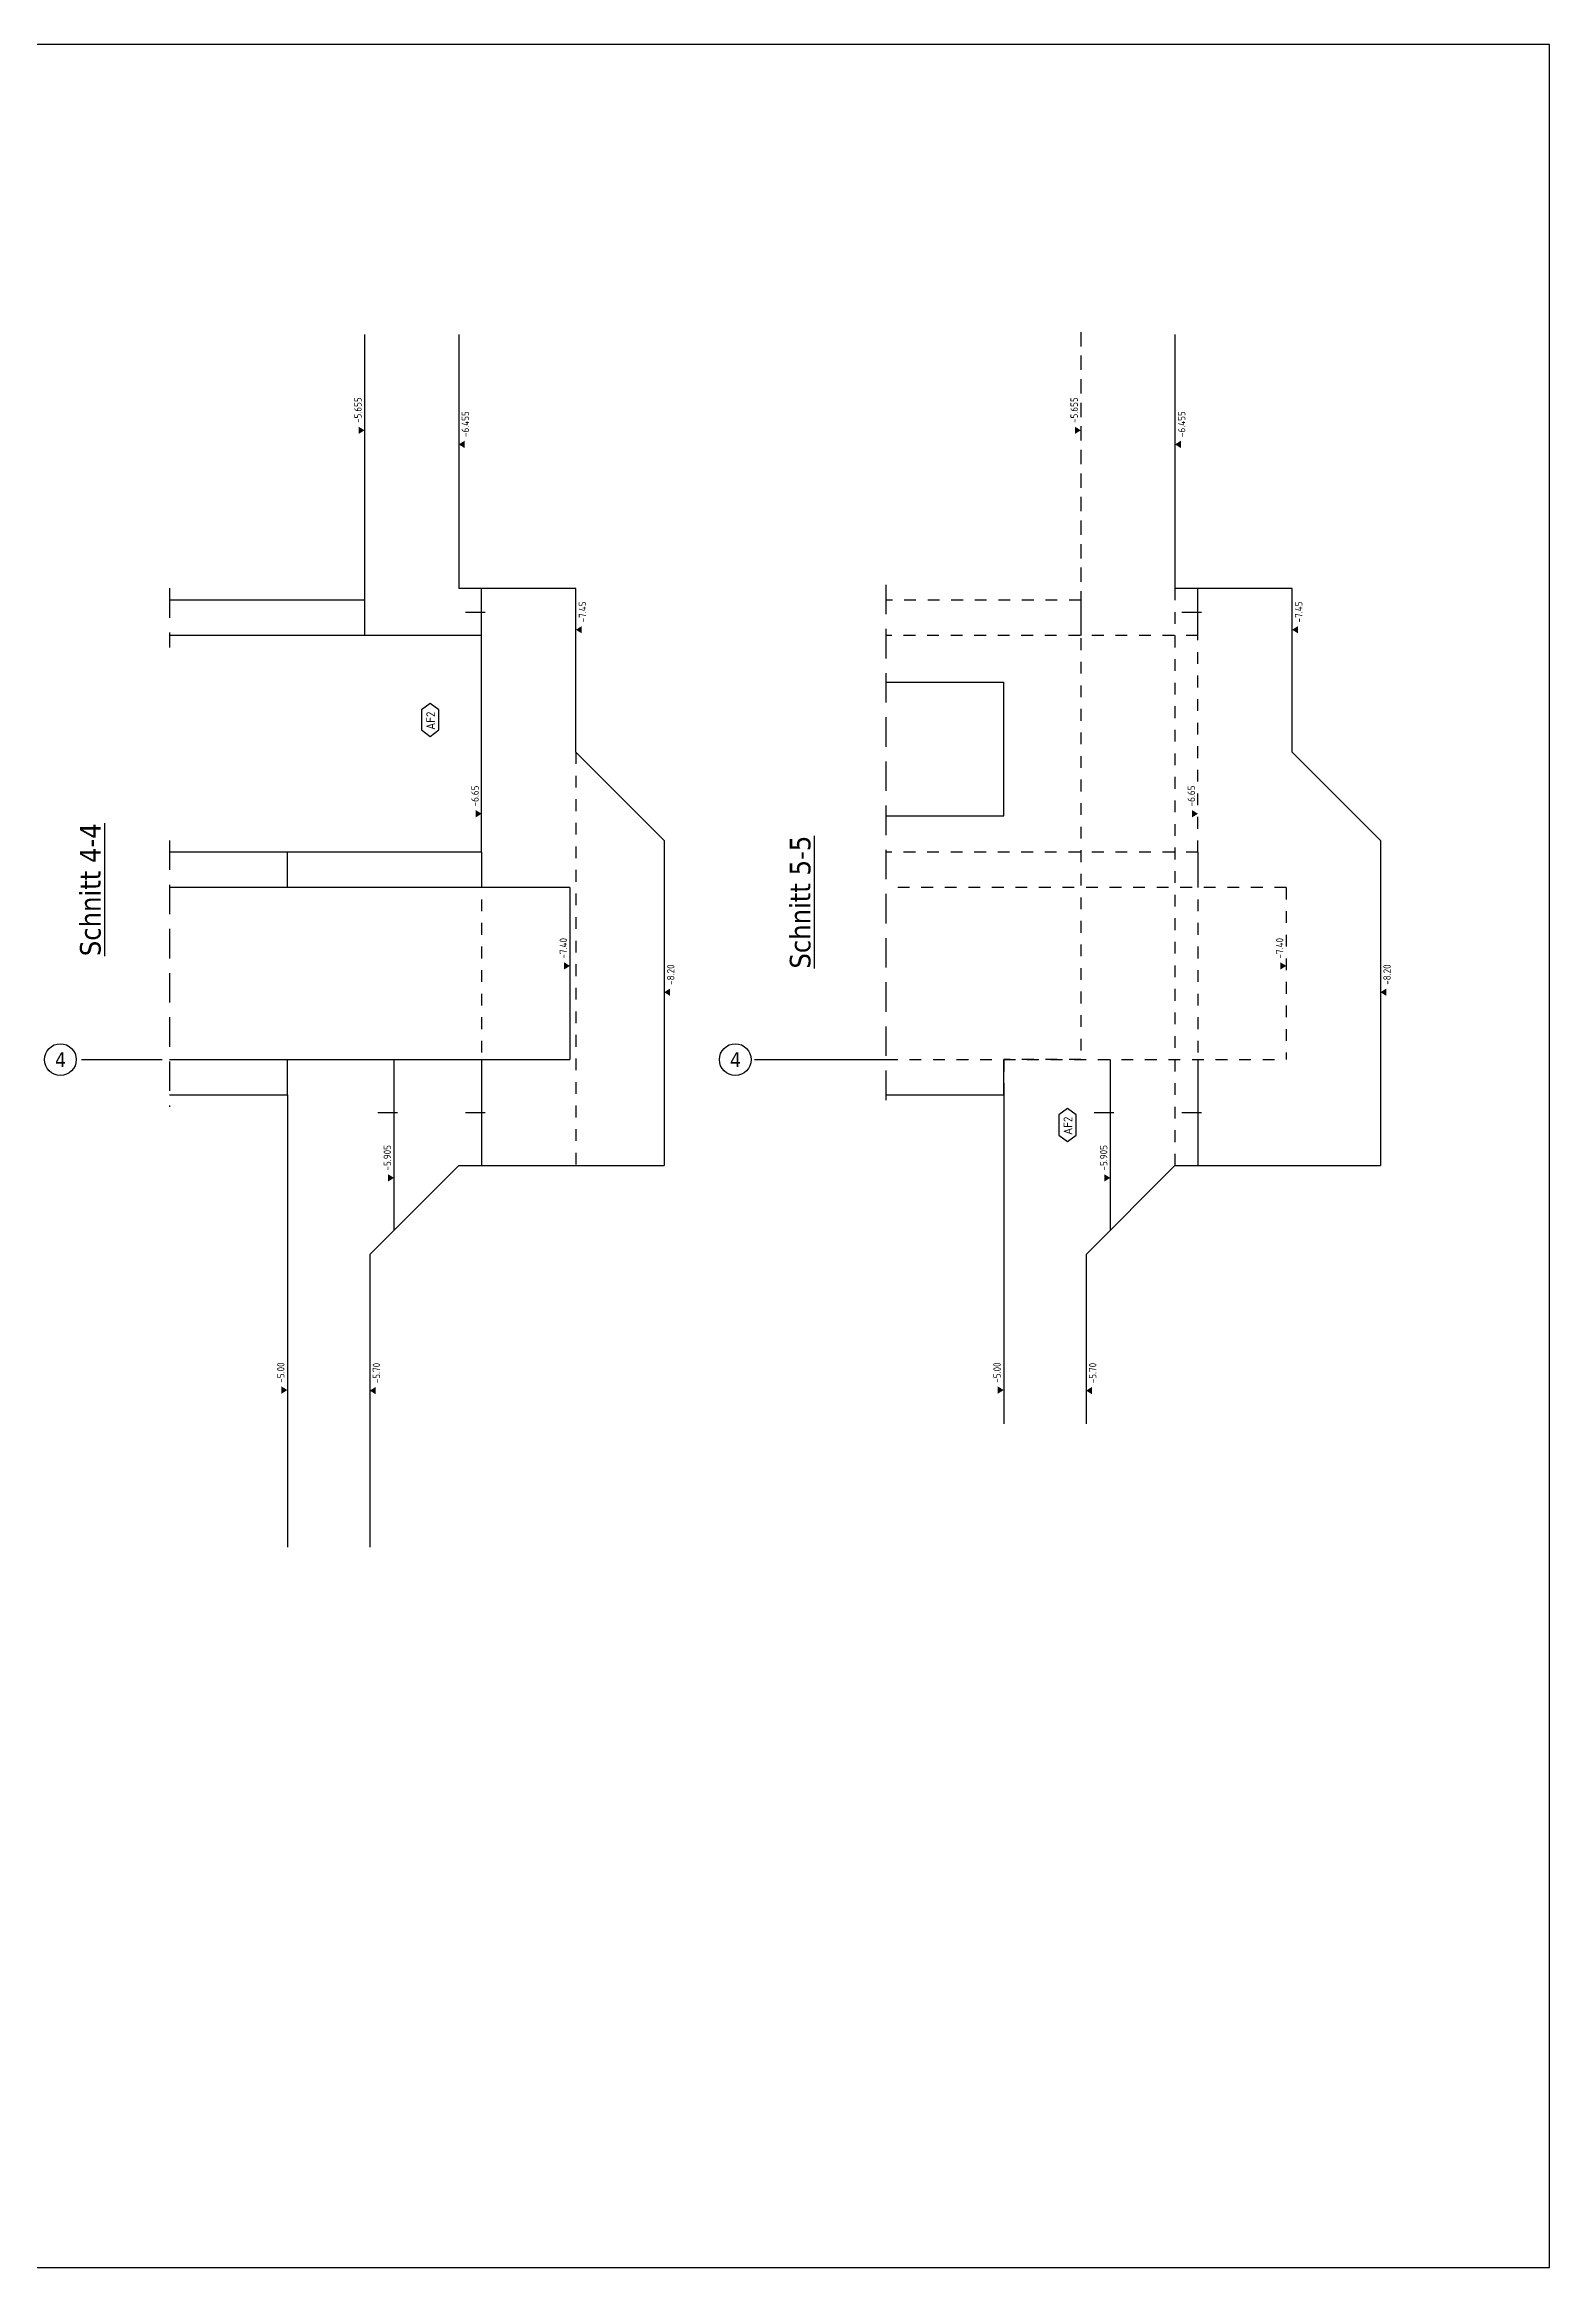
# Model space of a CAD drawing. Extents: x -13.2 to 53.1, y -36.8 to 21.9.
# Drawn here: x 40.31 to 53.09, y -36.78 to -17.9 of the extents above; entities that cross this region are included whole.
import ezdxf

# ---------------------------------------------------------------- set-up
doc = ezdxf.new("R2010")
doc.units = 0
doc.header["$LTSCALE"] = 0.25
for name, pattern in [('AUSGEZOGEN', [1000.01, 1000, 0.01]), ('DOT', [0.175, 0.05, -0.125]), ('GESTRICHELTX2', [1.5, 1, -0.5]), ('HIDDEN', [0.375, 0.25, -0.125]), ('VERDECKT', [0.375, 0.25, -0.125])]:
    doc.linetypes.add(name, pattern=pattern)
for name, color, linetype in [('ACHSEN', 7, 'Continuous'), ('AFB', 7, 'Continuous'), ('AFU', 7, 'Continuous'), ('BETON', 7, 'Continuous'), ('DRUEBER', 7, 'Continuous'), ('HILFE', 7, 'Continuous'), ('koten', 7, 'Continuous'), ('OBJEKT', 7, 'Continuous'), ('SFP_Achsen', 7, 'Continuous'), ('TEXT', 7, 'Continuous'), ('VERDECKT', 7, 'Continuous')]:
    doc.layers.add(name, color=color, linetype=linetype)
doc.styles.add('helv', font='tahoma.ttf')
doc.styles.add('txt', font='isocp.shx')
doc.linetypes.add('AFU_50K', pattern='A,0.15,["/",Standard,S=0.2,R=0,X=-0.01,Y=-0.1],0.07,["/",Standard,S=0.2,R=0,X=-0.01,Y=-0.1],0.15', length=0.37)
doc.linetypes.add('AFU_50L', pattern='A,0.75,["/",Standard,S=0.2,R=0,X=-0.01,Y=-0.1],0.07,["/",Standard,S=0.2,R=0,X=-0.01,Y=-0.1],0.75', length=1.57)
doc.linetypes.add('AFU_50M', pattern='A,0.45,["/",Standard,S=0.2,R=0,X=-0.01,Y=-0.1],0.07,["/",Standard,S=0.2,R=0,X=-0.01,Y=-0.1],0.45', length=0.97)

# ---------------------------------------------------------------- blocks, each defined once
blk = doc.blocks.new('okrd_u')
at = {"layer": 'koten', "color": 7, "linetype": 'Continuous'}
blk.add_solid([(-0.125, -0.202), (0.125, -0.202), (0, 0)], dxfattribs=at)
at = {"layer": 'koten', "style": 'txt'}
blk.add_attdef('OKRD', (0.25, -0.35), '', height=0.25, dxfattribs=at)
blk = doc.blocks.new('okrd_o')
at = {"layer": 'koten', "color": 7, "linetype": 'Continuous'}
blk.add_solid([(-0.125, 0.202), (0.125, 0.202), (0, 0)], dxfattribs=at)
at = {"layer": 'koten', "style": 'txt'}
blk.add_attdef('OKRD', (0.25, 0.1), '', height=0.25, dxfattribs=at)

msp = doc.modelspace()

# ---------------------------------------------------------------- linework, layer by layer
at = {"layer": 'ACHSEN', "color": 140, "linetype": 'AUSGEZOGEN'}
for p, q in [((40.6211, -26.5234), (41.305, -26.5234)), ((46.3354, -26.5234), (47.5157, -26.5234))]:
    msp.add_line(p, q, dxfattribs=at)
at = {"layer": 'AFB', "color": 1, "linetype": 'AUSGEZOGEN'}
for p, q in [((43.8821, -22.7234), (44.0491, -22.7234)), ((49.9657, -22.7234), (50.1327, -22.7234)), ((43.1371, -26.9734), (43.3041, -26.9734)), ((43.8821, -26.9734), (44.0491, -26.9734)), ((49.2207, -26.9734), (49.3877, -26.9734)), ((49.9657, -26.9734), (50.1327, -26.9734))]:
    msp.add_line(p, q, dxfattribs=at)
for points in [[(43.5074, -23.7247), (43.5813, -23.7789), (43.6552, -23.7247), (43.6552, -23.5539), (43.5813, -23.4996), (43.5074, -23.5539)], [(48.92, -27.1635), (48.9939, -27.2177), (49.0678, -27.1635), (49.0678, -26.9927), (48.9939, -26.9385), (48.92, -26.9927)]]:
    msp.add_lwpolyline(points, close=True, dxfattribs=at)
at = {"layer": 'AFU', "color": 8, "linetype": 'AFU_50K'}
for p, q in [((43.0241, -22.6234), (43.0241, -22.9234)), ((49.1077, -22.6234), (49.1077, -22.9234)), ((44.0191, -24.7634), (44.0191, -25.0634)), ((50.1027, -24.7634), (50.1027, -25.0634)), ((42.3691, -26.8234), (42.3691, -26.5234)), ((48.4527, -26.8234), (48.4527, -26.5234))]:
    msp.add_line(p, q, dxfattribs=at)
at = {"layer": 'AFU', "color": 8, "linetype": 'AUSGEZOGEN'}
msp.add_line((44.0191, -22.9234), (44.0191, -22.5234), dxfattribs=at)
at = {"layer": 'AFU', "color": 8, "linetype": 'AFU_50L'}
for p, q in [((50.1027, -22.9234), (50.1027, -22.5234)), ((44.0191, -26.5234), (44.0191, -27.4234)), ((50.1027, -26.5234), (50.1027, -27.4234))]:
    msp.add_line(p, q, dxfattribs=at)
at = {"layer": 'AFU', "color": 8, "linetype": 'AFU_50M'}
for p, q in [((43.2741, -26.5234), (43.2741, -27.9734)), ((49.3577, -26.5234), (49.3577, -27.9734))]:
    msp.add_line(p, q, dxfattribs=at)
at = {"layer": 'BETON', "color": 6, "linetype": 'AUSGEZOGEN'}
for p, q in [((43.0241, -20.3681), (43.0241, -22.6234)), ((43.8241, -20.3681), (43.8241, -22.5234)), ((49.9077, -20.3681), (49.9077, -22.5234)), ((43.0241, -22.6234), (41.3691, -22.6234)), ((44.8191, -22.5234), (43.8241, -22.5234)), ((44.8191, -23.9134), (44.8191, -22.5234)), ((50.9027, -22.5234), (49.9077, -22.5234)), ((50.9027, -23.9134), (50.9027, -22.5234)), ((44.0191, -22.9234), (41.3691, -22.9234)), ((44.0191, -24.7634), (44.0191, -22.9234)), ((47.4527, -23.3184), (48.4527, -23.3184)), ((48.4527, -24.4534), (48.4527, -23.3184)), ((45.5691, -24.6634), (44.8191, -23.9134)), ((51.6527, -24.6634), (50.9027, -23.9134)), ((47.4527, -24.4534), (48.4527, -24.4534)), ((45.5691, -24.6634), (45.5691, -27.4234)), ((51.6527, -24.6634), (51.6527, -27.4234)), ((42.3691, -25.0634), (42.3691, -24.7634)), ((44.0191, -24.7634), (42.3691, -24.7634)), ((44.7691, -25.0634), (42.3691, -25.0634)), ((44.7691, -25.0634), (44.7691, -26.5234)), ((41.3691, -26.5234), (44.7691, -26.5234)), ((41.3691, -26.8234), (42.3691, -26.8234)), ((42.3691, -26.8234), (42.3691, -30.6614)), ((47.4527, -26.8234), (48.4527, -26.8234)), ((48.4527, -26.8234), (48.4527, -29.6167)), ((43.8241, -27.4234), (43.0691, -28.1784)), ((43.8241, -27.4234), (45.5691, -27.4234)), ((49.9077, -27.4234), (49.1527, -28.1784)), ((49.9077, -27.4234), (51.6527, -27.4234)), ((43.0691, -28.1784), (43.0691, -30.6614)), ((49.1527, -28.1784), (49.1527, -29.6167))]:
    msp.add_line(p, q, dxfattribs=at)
at = {"layer": 'DRUEBER', "color": 7, "linetype": 'DOT'}
for p, q in [((49.1077, -20.3463), (49.1077, -26.5234)), ((49.9077, -22.5234), (49.9077, -27.4234)), ((48.4527, -26.5234), (48.4527, -26.8234)), ((49.1077, -26.5234), (48.4527, -26.5234))]:
    msp.add_line(p, q, dxfattribs=at)
at = {"layer": 'HILFE', "color": 102, "linetype": 'GESTRICHELTX2'}
for p, q in [((41.3691, -22.5213), (41.3691, -23.0234)), ((47.4527, -22.4918), (47.4527, -26.9234)), ((41.3691, -24.6634), (41.3691, -26.9234))]:
    msp.add_line(p, q, dxfattribs=at)
at = {"layer": 'OBJEKT', "color": 7, "linetype": 'AUSGEZOGEN'}
for p, q in [((42.3691, -24.7634), (41.3691, -24.7634)), ((42.3691, -25.0634), (41.3691, -25.0634))]:
    msp.add_line(p, q, dxfattribs=at)
msp.add_lwpolyline([(15.9116, -36.7783), (53.0891, -36.7783), (53.0891, -17.9048), (15.9116, -17.9048)], close=True, dxfattribs=at)
at = {"layer": 'SFP_Achsen', "color": 7, "linetype": 'AUSGEZOGEN'}
for centre in [(40.441, -26.5234), (46.1735, -26.5234)]:
    msp.add_circle(centre, 0.1352, dxfattribs=at)
at = {"layer": 'VERDECKT', "color": 7, "linetype": 'VERDECKT'}
for p, q in [((49.1077, -20.3681), (49.1077, -22.6234)), ((49.1077, -22.6234), (47.4527, -22.6234)), ((50.1027, -22.9234), (47.4527, -22.9234)), ((50.1027, -24.7634), (50.1027, -22.9234)), ((50.1027, -24.7634), (47.4527, -24.7634)), ((50.8527, -25.0634), (47.4527, -25.0634)), ((50.8527, -25.0634), (50.8527, -26.5234)), ((47.4527, -26.5234), (50.8527, -26.5234))]:
    msp.add_line(p, q, dxfattribs=at)
at = {"layer": 'VERDECKT', "color": 7, "linetype": 'HIDDEN'}
for p, q in [((44.8191, -23.9134), (44.8191, -27.4234)), ((44.0191, -24.7634), (44.0191, -26.5234)), ((50.1027, -24.7634), (50.1027, -26.5234))]:
    msp.add_line(p, q, dxfattribs=at)

# ---------------------------------------------------------------- block references
at = {"layer": 'koten', "color": 191, "linetype": 'AUSGEZOGEN', "xscale": 0.25, "yscale": 0.25, "zscale": 0.25, "rotation": 90}
for name, p, values in [('okrd_o', (43.0241, -21.1806), {'OKRD': '-5.655'}), ('okrd_o', (49.1077, -21.1806), {'OKRD': '-5.655'}), ('okrd_u', (43.8241, -21.3003), {'OKRD': '-6.455'}), ('okrd_u', (49.9077, -21.3003), {'OKRD': '-6.455'}), ('okrd_u', (44.8191, -22.8737), {'OKRD': '-7.45'}), ('okrd_u', (50.9027, -22.8737), {'OKRD': '-7.45'}), ('okrd_o', (44.0191, -24.4359), {'OKRD': '-6.65'}), ('okrd_o', (50.1027, -24.4359), {'OKRD': '-6.65'}), ('okrd_o', (44.7691, -25.7277), {'OKRD': '-7.40'}), ('okrd_o', (50.8527, -25.7277), {'OKRD': '-7.40'}), ('okrd_u', (45.5691, -25.951), {'OKRD': '-8.20'}), ('okrd_u', (51.6527, -25.951), {'OKRD': '-8.20'}), ('okrd_o', (43.2741, -27.5273), {'OKRD': '-5.905'}), ('okrd_o', (49.3577, -27.5273), {'OKRD': '-5.905'}), ('okrd_o', (42.3691, -29.3287), {'OKRD': '-5.00'}), ('okrd_u', (43.0691, -29.3333), {'OKRD': '-5.70'}), ('okrd_o', (48.4527, -29.3287), {'OKRD': '-5.00'}), ('okrd_u', (49.1527, -29.3333), {'OKRD': '-5.70'})]:
    msp.add_blockref(name, p, dxfattribs=at).add_auto_attribs(values)

# ---------------------------------------------------------------- texts
at = {"layer": 'AFB', "color": 7, "linetype": 'AUSGEZOGEN', "style": 'txt'}
for p in [(43.6237, -23.7236), (49.0363, -27.1624)]:
    msp.add_text('AF2', height=0.075, rotation=90, dxfattribs=at).set_placement(p)
at = {"layer": 'SFP_Achsen', "color": 6, "linetype": 'AUSGEZOGEN', "style": 'helv'}
for p in [(40.3957, -26.5865), (46.1282, -26.5865)]:
    msp.add_text('4', height=0.125, dxfattribs=at).set_placement(p)
at = {"layer": 'TEXT', "color": 5, "linetype": 'AUSGEZOGEN', "style": 'helv'}
for s, p in [('%%uSchnitt 4-4', (40.7825, -25.645)), ('%%uSchnitt 5-5', (46.8115, -25.7503))]:
    msp.add_text(s, height=0.175, rotation=90, dxfattribs=at).set_placement(p)

doc.saveas('drawing.dxf')
